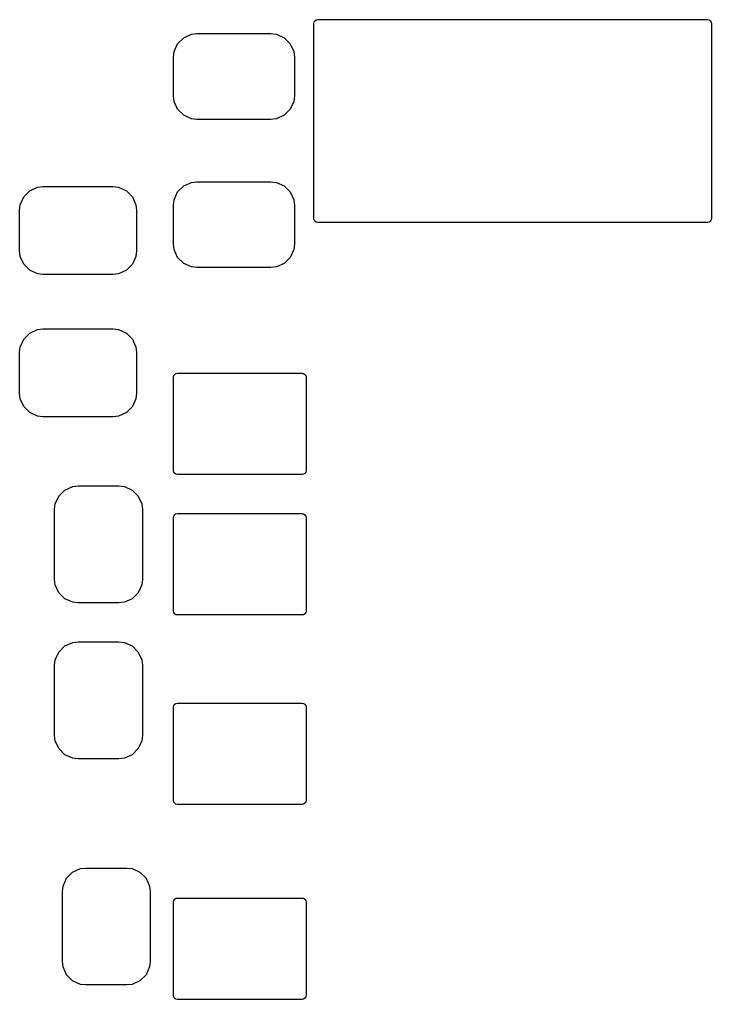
# Model space of a CAD drawing. Header units: inches. Extents: x 0.27 to 5.32, y 0.14 to 3.22.
# Drawn here: x 3.7022 to 4.0516, y 1.4485 to 1.9431 of the extents above; entities that cross this region are included whole.
import ezdxf

# ---------------------------------------------------------------- set-up
doc = ezdxf.new("R2010")
doc.units = ezdxf.units.IN
doc.header["$MEASUREMENT"] = 0
doc.layers.add('BLACK', color=250, linetype='CONTINUOUS')

msp = doc.modelspace()

# ---------------------------------------------------------------- linework, layer by layer
at = {"layer": 'BLACK', "linetype": 'CONTINUOUS'}
for p, q in [((3.85083, 1.94118), (3.85098, 1.94193)), ((3.85083, 1.84276), (3.85083, 1.94118)), ((3.85098, 1.94193), (3.8514, 1.94257)), ((3.8514, 1.94257), (3.85204, 1.943)), ((3.85204, 1.943), (3.8528, 1.94315)), ((3.8528, 1.94315), (4.04965, 1.94315)), ((4.04965, 1.94315), (4.0504, 1.943)), ((4.0504, 1.943), (4.05104, 1.94257)), ((4.05104, 1.94257), (4.05146, 1.94193)), ((4.05146, 1.94193), (4.05161, 1.94118)), ((4.05161, 1.94118), (4.05161, 1.84276)), ((3.7851, 1.934), (3.78907, 1.93575)), ((3.78907, 1.93575), (3.79177, 1.93606)), ((3.79177, 1.93606), (3.82917, 1.93606)), ((3.82917, 1.93606), (3.83188, 1.93575)), ((3.83188, 1.93575), (3.83585, 1.934)), ((3.78027, 1.92696), (3.78203, 1.93093)), ((3.78203, 1.93093), (3.7851, 1.934)), ((3.83585, 1.934), (3.83892, 1.93093)), ((3.83892, 1.93093), (3.84067, 1.92696)), ((3.77996, 1.92425), (3.78027, 1.92696)), ((3.84067, 1.92696), (3.84098, 1.92425)), ((3.77996, 1.90457), (3.77996, 1.92425)), ((3.84098, 1.92425), (3.84098, 1.90457)), ((3.78027, 1.90186), (3.77996, 1.90457)), ((3.84098, 1.90457), (3.84067, 1.90186)), ((3.78203, 1.89789), (3.78027, 1.90186)), ((3.84067, 1.90186), (3.83892, 1.89789)), ((3.7851, 1.89482), (3.78203, 1.89789)), ((3.78907, 1.89307), (3.7851, 1.89482)), ((3.83585, 1.89482), (3.83188, 1.89307)), ((3.83892, 1.89789), (3.83585, 1.89482)), ((3.79177, 1.89276), (3.78907, 1.89307)), ((3.82917, 1.89276), (3.79177, 1.89276)), ((3.83188, 1.89307), (3.82917, 1.89276)), ((3.7851, 1.85919), (3.78907, 1.86095)), ((3.78907, 1.86095), (3.79177, 1.86126)), ((3.79177, 1.86126), (3.82917, 1.86126)), ((3.82917, 1.86126), (3.83188, 1.86095)), ((3.83188, 1.86095), (3.83585, 1.85919)), ((3.70427, 1.85366), (3.70734, 1.85673)), ((3.70734, 1.85673), (3.71131, 1.85849)), ((3.71131, 1.85849), (3.71402, 1.8588)), ((3.71402, 1.8588), (3.74945, 1.8588)), ((3.74945, 1.8588), (3.75215, 1.85849)), ((3.75215, 1.85849), (3.75612, 1.85673)), ((3.75612, 1.85673), (3.75919, 1.85366)), ((3.78027, 1.85215), (3.78203, 1.85612)), ((3.78203, 1.85612), (3.7851, 1.85919)), ((3.83585, 1.85919), (3.83892, 1.85612)), ((3.83892, 1.85612), (3.84067, 1.85215)), ((3.70252, 1.84969), (3.70427, 1.85366)), ((3.75919, 1.85366), (3.76095, 1.84969)), ((3.77996, 1.84945), (3.78027, 1.85215)), ((3.84067, 1.85215), (3.84098, 1.84945)), ((3.7022, 1.84699), (3.70252, 1.84969)), ((3.7022, 1.82632), (3.7022, 1.84699)), ((3.76095, 1.84969), (3.76126, 1.84699)), ((3.76126, 1.84699), (3.76126, 1.82632)), ((3.77996, 1.82976), (3.77996, 1.84945)), ((3.84098, 1.84945), (3.84098, 1.82976)), ((3.85098, 1.842), (3.85083, 1.84276)), ((3.8514, 1.84136), (3.85098, 1.842)), ((3.85204, 1.84094), (3.8514, 1.84136)), ((3.8528, 1.84079), (3.85204, 1.84094)), ((4.04965, 1.84079), (3.8528, 1.84079)), ((4.0504, 1.84094), (4.04965, 1.84079)), ((4.05104, 1.84136), (4.0504, 1.84094)), ((4.05146, 1.842), (4.05104, 1.84136)), ((4.05161, 1.84276), (4.05146, 1.842)), ((3.70252, 1.82361), (3.7022, 1.82632)), ((3.76126, 1.82632), (3.76095, 1.82361)), ((3.78027, 1.82706), (3.77996, 1.82976)), ((3.78203, 1.82309), (3.78027, 1.82706)), ((3.84067, 1.82706), (3.83892, 1.82309)), ((3.84098, 1.82976), (3.84067, 1.82706)), ((3.70427, 1.81964), (3.70252, 1.82361)), ((3.76095, 1.82361), (3.75919, 1.81964)), ((3.7851, 1.82002), (3.78203, 1.82309)), ((3.83892, 1.82309), (3.83585, 1.82002)), ((3.70734, 1.81657), (3.70427, 1.81964)), ((3.71131, 1.81482), (3.70734, 1.81657)), ((3.75612, 1.81657), (3.75215, 1.81482)), ((3.75919, 1.81964), (3.75612, 1.81657)), ((3.78907, 1.81827), (3.7851, 1.82002)), ((3.79177, 1.81795), (3.78907, 1.81827)), ((3.82917, 1.81795), (3.79177, 1.81795)), ((3.83188, 1.81827), (3.82917, 1.81795)), ((3.83585, 1.82002), (3.83188, 1.81827)), ((3.71402, 1.81451), (3.71131, 1.81482)), ((3.74945, 1.81451), (3.71402, 1.81451)), ((3.75215, 1.81482), (3.74945, 1.81451)), ((3.70734, 1.78488), (3.71131, 1.78664)), ((3.71131, 1.78664), (3.71402, 1.78695)), ((3.71402, 1.78695), (3.74945, 1.78695)), ((3.74945, 1.78695), (3.75215, 1.78664)), ((3.75215, 1.78664), (3.75612, 1.78488)), ((3.70252, 1.77784), (3.70427, 1.78181)), ((3.70427, 1.78181), (3.70734, 1.78488)), ((3.75612, 1.78488), (3.75919, 1.78181)), ((3.75919, 1.78181), (3.76095, 1.77784)), ((3.7022, 1.77514), (3.70252, 1.77784)), ((3.76095, 1.77784), (3.76126, 1.77514)), ((3.7022, 1.75447), (3.7022, 1.77514)), ((3.76126, 1.77514), (3.76126, 1.75447)), ((3.77996, 1.76264), (3.78011, 1.76339)), ((3.77996, 1.71539), (3.77996, 1.76264)), ((3.78011, 1.76339), (3.78054, 1.76403)), ((3.78054, 1.76403), (3.78118, 1.76446)), ((3.78118, 1.76446), (3.78193, 1.76461)), ((3.78193, 1.76461), (3.84492, 1.76461)), ((3.84492, 1.76461), (3.84567, 1.76446)), ((3.84567, 1.76446), (3.84631, 1.76403)), ((3.84631, 1.76403), (3.84674, 1.76339)), ((3.84674, 1.76339), (3.84689, 1.76264)), ((3.84689, 1.76264), (3.84689, 1.71539)), ((3.70252, 1.75176), (3.7022, 1.75447)), ((3.70427, 1.74779), (3.70252, 1.75176)), ((3.76095, 1.75176), (3.75919, 1.74779)), ((3.76126, 1.75447), (3.76095, 1.75176)), ((3.70734, 1.74472), (3.70427, 1.74779)), ((3.75919, 1.74779), (3.75612, 1.74472)), ((3.71131, 1.74297), (3.70734, 1.74472)), ((3.71402, 1.74266), (3.71131, 1.74297)), ((3.74945, 1.74266), (3.71402, 1.74266)), ((3.75215, 1.74297), (3.74945, 1.74266)), ((3.75612, 1.74472), (3.75215, 1.74297)), ((3.78011, 1.71464), (3.77996, 1.71539)), ((3.78054, 1.714), (3.78011, 1.71464)), ((3.78118, 1.71358), (3.78054, 1.714)), ((3.78193, 1.71343), (3.78118, 1.71358)), ((3.84492, 1.71343), (3.78193, 1.71343)), ((3.84567, 1.71358), (3.84492, 1.71343)), ((3.84631, 1.714), (3.84567, 1.71358)), ((3.84674, 1.71464), (3.84631, 1.714)), ((3.84689, 1.71539), (3.84674, 1.71464)), ((3.72506, 1.70565), (3.72903, 1.7074)), ((3.72903, 1.7074), (3.73173, 1.70772)), ((3.73173, 1.70772), (3.7524, 1.70772)), ((3.7524, 1.70772), (3.75511, 1.7074)), ((3.75511, 1.7074), (3.75908, 1.70565)), ((3.72023, 1.69861), (3.72199, 1.70258)), ((3.72199, 1.70258), (3.72506, 1.70565)), ((3.75908, 1.70565), (3.76215, 1.70258)), ((3.76215, 1.70258), (3.7639, 1.69861)), ((3.71992, 1.69591), (3.72023, 1.69861)), ((3.7639, 1.69861), (3.76421, 1.69591)), ((3.71992, 1.66047), (3.71992, 1.69591)), ((3.76421, 1.69591), (3.76421, 1.66047)), ((3.77996, 1.69177), (3.78011, 1.69252)), ((3.78011, 1.69252), (3.78054, 1.69316)), ((3.78054, 1.69316), (3.78118, 1.69359)), ((3.78118, 1.69359), (3.78193, 1.69374)), ((3.78193, 1.69374), (3.84492, 1.69374)), ((3.84492, 1.69374), (3.84567, 1.69359)), ((3.84567, 1.69359), (3.84631, 1.69316)), ((3.84631, 1.69316), (3.84674, 1.69252)), ((3.84674, 1.69252), (3.84689, 1.69177)), ((3.77996, 1.64453), (3.77996, 1.69177)), ((3.84689, 1.69177), (3.84689, 1.64453)), ((3.72023, 1.65777), (3.71992, 1.66047)), ((3.72199, 1.6538), (3.72023, 1.65777)), ((3.7639, 1.65777), (3.76215, 1.6538)), ((3.76421, 1.66047), (3.7639, 1.65777)), ((3.72506, 1.65073), (3.72199, 1.6538)), ((3.76215, 1.6538), (3.75908, 1.65073)), ((3.72903, 1.64898), (3.72506, 1.65073)), ((3.73173, 1.64866), (3.72903, 1.64898)), ((3.7524, 1.64866), (3.73173, 1.64866)), ((3.75511, 1.64898), (3.7524, 1.64866)), ((3.75908, 1.65073), (3.75511, 1.64898)), ((3.78011, 1.64377), (3.77996, 1.64453)), ((3.78054, 1.64314), (3.78011, 1.64377)), ((3.78118, 1.64271), (3.78054, 1.64314)), ((3.78193, 1.64256), (3.78118, 1.64271)), ((3.84492, 1.64256), (3.78193, 1.64256)), ((3.84567, 1.64271), (3.84492, 1.64256)), ((3.84631, 1.64314), (3.84567, 1.64271)), ((3.84674, 1.64377), (3.84631, 1.64314)), ((3.84689, 1.64453), (3.84674, 1.64377)), ((3.72506, 1.62691), (3.72903, 1.62866)), ((3.72903, 1.62866), (3.73173, 1.62898)), ((3.73173, 1.62898), (3.7524, 1.62898)), ((3.7524, 1.62898), (3.75511, 1.62866)), ((3.75511, 1.62866), (3.75908, 1.62691)), ((3.72023, 1.61987), (3.72199, 1.62384)), ((3.72199, 1.62384), (3.72506, 1.62691)), ((3.75908, 1.62691), (3.76215, 1.62384)), ((3.76215, 1.62384), (3.7639, 1.61987)), ((3.71992, 1.61717), (3.72023, 1.61987)), ((3.7639, 1.61987), (3.76421, 1.61717)), ((3.71992, 1.58173), (3.71992, 1.61717)), ((3.76421, 1.61717), (3.76421, 1.58173)), ((3.78054, 1.59749), (3.78118, 1.59792)), ((3.78118, 1.59792), (3.78193, 1.59807)), ((3.78193, 1.59807), (3.84492, 1.59807)), ((3.84492, 1.59807), (3.84567, 1.59792)), ((3.84567, 1.59792), (3.84631, 1.59749)), ((3.77996, 1.5961), (3.78011, 1.59686)), ((3.77996, 1.54886), (3.77996, 1.5961)), ((3.78011, 1.59686), (3.78054, 1.59749)), ((3.84631, 1.59749), (3.84674, 1.59686)), ((3.84674, 1.59686), (3.84689, 1.5961)), ((3.84689, 1.5961), (3.84689, 1.54886)), ((3.72023, 1.57903), (3.71992, 1.58173)), ((3.72199, 1.57506), (3.72023, 1.57903)), ((3.7639, 1.57903), (3.76215, 1.57506)), ((3.76421, 1.58173), (3.7639, 1.57903)), ((3.72506, 1.57199), (3.72199, 1.57506)), ((3.76215, 1.57506), (3.75908, 1.57199)), ((3.72903, 1.57024), (3.72506, 1.57199)), ((3.73173, 1.56992), (3.72903, 1.57024)), ((3.7524, 1.56992), (3.73173, 1.56992)), ((3.75511, 1.57024), (3.7524, 1.56992)), ((3.75908, 1.57199), (3.75511, 1.57024)), ((3.78011, 1.5481), (3.77996, 1.54886)), ((3.84689, 1.54886), (3.84674, 1.5481)), ((3.78054, 1.54747), (3.78011, 1.5481)), ((3.78118, 1.54704), (3.78054, 1.54747)), ((3.78193, 1.54689), (3.78118, 1.54704)), ((3.84492, 1.54689), (3.78193, 1.54689)), ((3.84567, 1.54704), (3.84492, 1.54689)), ((3.84631, 1.54747), (3.84567, 1.54704)), ((3.84674, 1.5481), (3.84631, 1.54747)), ((3.72899, 1.51274), (3.73297, 1.51449)), ((3.73297, 1.51449), (3.73567, 1.5148)), ((3.73567, 1.5148), (3.75634, 1.5148)), ((3.75634, 1.5148), (3.75904, 1.51449)), ((3.75904, 1.51449), (3.76301, 1.51274)), ((3.72417, 1.5057), (3.72593, 1.50967)), ((3.72593, 1.50967), (3.72899, 1.51274)), ((3.76301, 1.51274), (3.76608, 1.50967)), ((3.76608, 1.50967), (3.76784, 1.5057)), ((3.72386, 1.50299), (3.72417, 1.5057)), ((3.76784, 1.5057), (3.76815, 1.50299)), ((3.72386, 1.46756), (3.72386, 1.50299)), ((3.76815, 1.50299), (3.76815, 1.46756)), ((3.78011, 1.49843), (3.78054, 1.49907)), ((3.78054, 1.49907), (3.78118, 1.4995)), ((3.78118, 1.4995), (3.78193, 1.49965)), ((3.78193, 1.49965), (3.84492, 1.49965)), ((3.84492, 1.49965), (3.84567, 1.4995)), ((3.84567, 1.4995), (3.84631, 1.49907)), ((3.84631, 1.49907), (3.84674, 1.49843)), ((3.77996, 1.49768), (3.78011, 1.49843)), ((3.77996, 1.45043), (3.77996, 1.49768)), ((3.84674, 1.49843), (3.84689, 1.49768)), ((3.84689, 1.49768), (3.84689, 1.45043)), ((3.72417, 1.46485), (3.72386, 1.46756)), ((3.72593, 1.46088), (3.72417, 1.46485)), ((3.76784, 1.46485), (3.76608, 1.46088)), ((3.76815, 1.46756), (3.76784, 1.46485)), ((3.72899, 1.45781), (3.72593, 1.46088)), ((3.76608, 1.46088), (3.76301, 1.45781)), ((3.73297, 1.45606), (3.72899, 1.45781)), ((3.73567, 1.45575), (3.73297, 1.45606)), ((3.75634, 1.45575), (3.73567, 1.45575)), ((3.75904, 1.45606), (3.75634, 1.45575)), ((3.76301, 1.45781), (3.75904, 1.45606)), ((3.78011, 1.44968), (3.77996, 1.45043)), ((3.78054, 1.44904), (3.78011, 1.44968)), ((3.84674, 1.44968), (3.84631, 1.44904)), ((3.84689, 1.45043), (3.84674, 1.44968)), ((3.78118, 1.44861), (3.78054, 1.44904)), ((3.78193, 1.44846), (3.78118, 1.44861)), ((3.84492, 1.44846), (3.78193, 1.44846)), ((3.84567, 1.44861), (3.84492, 1.44846)), ((3.84631, 1.44904), (3.84567, 1.44861))]:
    msp.add_line(p, q, dxfattribs=at)

doc.saveas('drawing.dxf')
